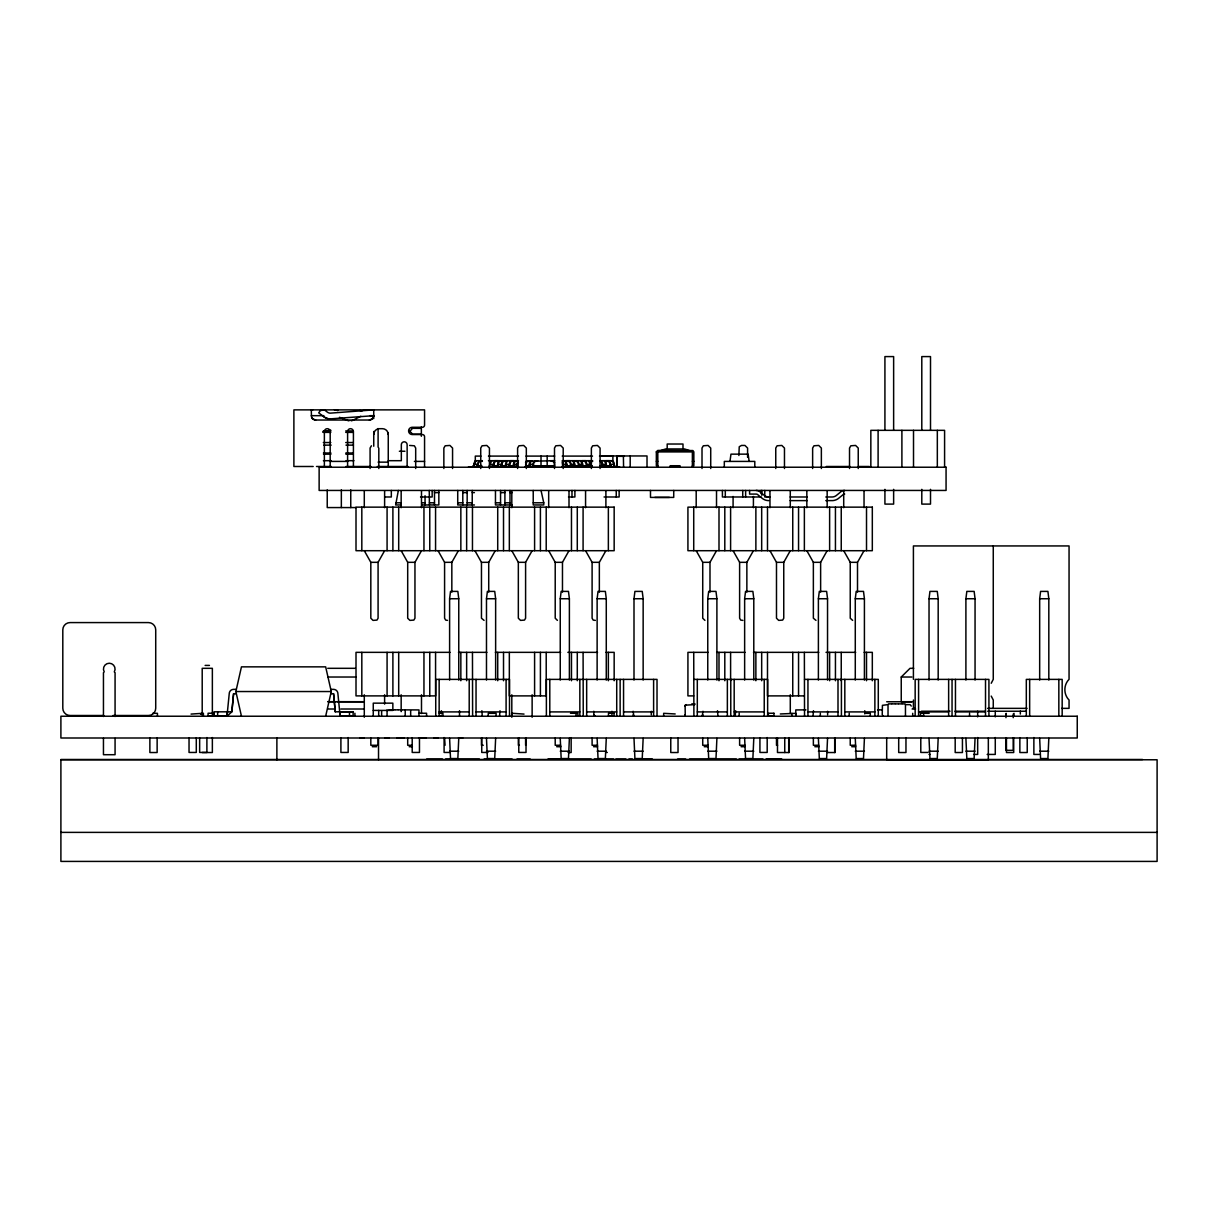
<?xml version="1.0" encoding="UTF-8"?>
<svg xmlns="http://www.w3.org/2000/svg" width="1218" height="1218" viewBox="0 0 1218 1218"><rect width="100%" height="100%" fill="white"/><g stroke="black" fill="none" stroke-linecap="round" stroke-linejoin="round"><path stroke-width="1.5" d="M217.641 716.169L217.641 711.814L214.018 711.799L214.018 716.154L226.99 716.23L229.228 693.712A4.354 4.354 0 0 1 233.582 689.358L236.368 689.358M657.811 465.733L656.335 465.733L656.35 451.726L657.811 450.432L692.935 450.553L693.849 451.908L693.849 465.733L692.372 465.733M651.28 714.768L651.28 711.282M685.247 715.803L685.11 705.176L694.732 704.613M702.969 714.768L702.238 716.032L702.969 711.282M236.368 693.712L233.582 693.712L231.892 711.814L228.192 715.133M233.582 693.712L231.816 711.814L217.641 711.83M226.99 716.23L227.446 711.814M449.609 680.04L449.609 598.738L450.523 591.4L457.846 591.4L458.76 598.738L458.76 680.04M458.76 738.352L457.846 758.555L450.523 758.555L449.609 738.352M486.484 680.04L486.484 598.738L487.398 591.4L494.721 591.4L495.635 598.738L495.635 680.04M495.635 738.352L494.721 758.555L487.398 758.555L486.484 738.352M560.25 680.04L560.25 598.738L561.163 591.4L568.471 591.4L569.385 598.738L569.385 680.04M569.385 738.352L568.471 758.555L561.163 758.555L560.25 738.352M597.125 680.04L597.125 598.738L598.038 591.4L605.361 591.4L606.275 598.738L606.275 680.04M606.275 738.352L605.361 758.555L598.038 758.555L597.125 738.352M633.999 680.04L633.999 598.738L634.913 591.4L642.236 591.4L643.15 598.738L643.15 680.04M643.15 738.352L642.236 758.555L634.913 758.555L633.999 738.352M707.765 680.04L707.765 598.738L708.678 591.4L715.986 591.4L716.9 598.738L716.9 680.04M716.9 738.352L715.986 758.555L708.678 758.555L707.765 738.352M744.64 680.04L744.64 598.738L745.553 591.4L752.876 591.4L753.79 598.738L753.79 680.04M753.79 738.352L752.876 758.555L745.553 758.555L744.64 738.352M818.389 680.04L818.389 598.738L819.318 591.4L826.626 591.4L827.54 598.738L827.54 680.04M827.54 738.352L826.626 758.555L819.318 758.555L818.389 738.352M855.28 680.04L855.28 598.738L856.193 591.4L863.501 591.4L864.415 598.738L864.415 680.04M864.415 738.352L863.501 758.555L856.193 758.555L855.28 738.352M929.03 680.04L929.03 598.738L929.943 591.4L937.266 591.4L938.18 598.738L938.18 680.04M938.18 738.352L937.266 758.555L929.943 758.555L929.03 738.352M965.904 680.04L965.904 598.738L966.833 591.4L974.141 591.4L975.055 598.738L975.055 680.04M975.055 738.352L974.141 758.555L966.833 758.555L965.904 738.352M1039.67 680.04L1039.67 598.738L1040.583 591.4L1047.906 591.4L1048.82 598.738L1048.82 680.04M1048.82 738.352L1047.906 758.555L1040.583 758.555L1039.67 738.352M373.743 434.506L374.52 431.598A5.801 5.801 0 0 1 379.544 428.69L382.452 428.69A5.801 5.801 0 0 1 388.253 434.506L388.253 466.494M401.27 710.718L401.727 709.927M684.821 706.059L686.267 704.613M729.963 461.409L730.967 454.147L748.141 454.147L749.146 461.409M400.92 504.968L395.652 504.968L398.362 490.443M241.453 716.214L235.866 691.535L241.453 666.855L325.663 666.855L331.266 691.535L325.663 716.214M312.752 409.872L311.306 409.872L311.458 416.8L312.584 418.764L315.66 420.027L369.389 420.027L372.464 418.764L373.743 415.673L329.53 418.931A11.662 11.632 -90 0 1 323.638 416.602L318.705 412.841L320.471 410.527L324.536 409.994L327.155 411.989A5.831 5.816 -90 0 0 330.108 413.161L373.728 409.872L373.743 418.581M991.224 683.268L993.264 679.324L993.264 545.938M364.289 550.703L370.82 562.32L370.82 618.211L373.012 620.388L376.986 620.099L378.082 618.211L378.082 562.32L384.614 550.703M401.164 550.703L407.695 562.32L407.695 618.211L409.903 620.388L413.861 620.099L414.957 618.211L414.957 562.32L421.489 550.703M451.832 592.131L451.832 562.32L458.379 550.703M488.722 592.131L488.722 562.32L495.254 550.703M511.804 550.703L518.335 562.32L518.335 618.211L520.528 620.388L524.501 620.099L525.597 618.211L525.597 562.32L532.129 550.703M562.472 592.131L562.472 562.32L569.004 550.703M599.347 592.131L599.347 562.32L605.894 550.703M709.987 592.131L709.987 562.32L716.519 550.703M746.862 592.131L746.862 562.32L753.409 550.703M769.959 550.703L776.49 562.32L776.49 618.211L778.683 620.388L782.656 620.099L783.753 618.211L783.753 562.32L790.284 550.703M820.627 592.131L820.627 562.32L827.159 550.703M857.502 592.131L857.502 562.32L864.034 550.703M200.559 714.357L201.183 713.581M371.414 445.788L370.089 448.057L370.089 468.519M911.871 701.705L901.244 701.705L901.244 677.025L910.029 668.317L913.713 668.317M418.962 716.23L418.962 709.927L401.59 709.85M499.547 716.23L500.004 710.718M735.185 716.23L735.642 710.718M813.015 716.23L813.472 710.718M360.817 416.251L352.9 420.24A6.425 6.41 -90 0 1 351.21 420.804M661.024 450.432L665.713 448.955L684.47 448.955L689.16 450.432M191.043 714.083L203.406 713.246L203.406 716.154M322.694 431.933L329.515 430.335A11.556 11.556 0 0 1 330.657 430.121M780.327 713.961L795.826 713.322L795.826 716.23M844.698 494.082L844.516 494.082A2.375 2.375 0 0 0 843.252 494.538L838.273 498.588A10.612 10.612 0 0 1 832.64 500.598L825.804 500.613M330.763 693.712L333.549 693.712L335.3 711.814L353.113 711.799L353.113 716.154L340.142 716.23L337.904 693.712A4.354 4.354 0 0 0 333.549 689.358L330.763 689.358M340.142 716.23L339.685 711.814L353.113 711.799M311.306 415.673L323.881 415.673M370.044 415.673L374.352 415.673M421.352 428.34L411.912 428.34A2.177 2.177 0 0 1 409.735 430.517L409.735 431.964A2.177 2.177 0 0 1 411.912 434.141L421.352 434.141M323.333 430.928L330.961 430.928M345.745 430.928L353.281 430.928M323.333 432.375L330.809 432.375M345.745 432.375L353.205 432.375M323.333 442.545L330.809 442.545M345.745 442.545L353.205 442.545M323.775 445.133L331.174 445.133M345.973 445.133L353.387 445.133M409.613 445.438L414.364 445.788L415.688 448.057L415.688 468.519M399.367 451.254L404.924 451.254M656.335 451.908L692.372 451.908L692.372 467.225M323.455 453.005L330.915 453.005M345.805 453.005L353.25 453.005M323.516 454.162L330.961 454.162M345.836 454.162L353.281 454.162M600.2 455.958L647.017 455.958L647.017 467.225M480.943 456.095L475.309 456.095L475.309 464.073M488.448 456.095L518.487 456.095M525.993 456.095L554.677 456.095M562.198 456.095L592.511 456.095M599.484 456.095L612.882 456.095L612.882 460.693L599.743 460.693M616.902 456.324L624.392 456.324M323.409 460.693L331.342 460.693M346.064 460.693L353.936 460.693M388.253 460.693L401.331 460.693L401.331 444.722A2.908 2.908 0 0 1 404.224 441.814A2.908 2.908 0 0 1 407.132 444.722L407.132 467.225M475.309 460.693L482.389 460.693M488.448 460.693L518.487 460.693M554.677 460.693L526.009 461.409L529.815 460.693M562.168 460.693L592.237 460.693M656.335 461.287L657.811 461.287M692.372 461.287L693.849 461.287M330.185 461.409L347.602 461.409M414.394 461.409L424.564 461.409M482.389 461.409L478.583 460.693M502.303 461.409L506.094 460.693M533.926 461.409L537.717 460.693M577.971 461.409L574.18 460.693M378.098 462.14L388.253 462.14M473.969 464.317A2.177 1.538 -90 0 1 472.432 466.494A2.177 1.538 -90 0 0 473.969 464.317L477.76 464.317A3.624 2.573 -90 0 1 480.334 460.693M489.012 466.205A2.177 1.538 -90 0 0 489.773 464.317L493.579 464.317A3.624 2.573 -90 0 1 496.137 460.693M496.137 466.494A2.177 1.538 -90 0 0 497.675 464.317L501.481 464.317A3.624 2.573 -90 0 1 504.039 460.693M504.039 466.494A2.177 1.538 -90 0 0 505.592 464.317L509.383 464.317A3.624 2.573 -90 0 1 511.956 460.693M511.956 466.494A2.177 1.538 -90 0 0 513.494 464.317L517.285 464.317A3.624 2.573 -90 0 1 518.046 461.744M527.759 466.494A2.177 1.538 -90 0 0 529.297 464.317L533.103 464.317A3.624 2.573 -90 0 1 535.661 460.693M562.229 461.744A3.624 2.573 -90 0 1 562.99 464.317L566.781 464.317A2.177 1.538 -90 0 0 568.319 466.494M568.319 460.693A3.624 2.573 -90 0 1 570.892 464.317L574.683 464.317A2.177 1.538 -90 0 0 576.236 466.494M576.236 460.693A3.624 2.573 -90 0 1 578.794 464.317L582.6 464.317A2.177 1.538 -90 0 0 584.138 466.494M584.138 460.693A3.624 2.573 -90 0 1 586.695 464.317L590.502 464.317A2.177 1.538 -90 0 0 592.039 466.494M599.941 460.693A3.624 2.573 -90 0 1 602.514 464.317L606.305 464.317A2.177 1.538 -90 0 0 607.843 466.494M607.843 460.693A3.624 2.573 -90 0 1 610.416 464.317L614.222 464.317A2.177 1.538 -90 0 0 615.76 466.494M477.182 465.763L480.943 465.763M492.209 465.763L497.842 465.763A2.908 2.055 -90 0 0 498.192 464.317A2.908 2.055 -90 0 1 500.248 461.409M501.588 465.763L505.348 465.763M509.094 465.763L514.727 465.763M525.993 465.763L529.754 465.763M533.499 465.763L554.677 465.763A2.908 2.055 -90 0 1 554.571 464.317A2.908 2.055 -90 0 0 552.515 461.409M565.944 465.763L592.237 465.763M599.743 465.763L611.01 465.763M313.178 466.494L293.888 466.494L293.888 409.872L424.564 409.872L424.564 425.112A2.177 2.177 0 0 1 422.387 427.29L412.217 427.29A3.624 3.624 0 0 0 408.593 430.928A3.624 3.624 0 0 0 412.217 434.552L422.387 434.552A2.177 2.177 0 0 1 424.564 436.729L424.564 467.225M316.497 466.494L331.342 466.494M346.064 466.494L370.988 466.494M377.367 466.494L407.984 466.494M489.301 466.494L518.487 466.494M525.019 466.494L531.566 466.494A2.177 1.538 -90 0 0 533.103 464.317M561.787 466.494L592.344 467.225M599.941 466.494L619.855 467.225M826.306 466.494L839.674 466.494M840.207 466.494L850.118 466.494M858.142 466.494L869.332 466.494M434.491 492.62L438.845 492.62M462.794 492.62L467.164 492.62M472.234 492.62L474.411 492.62M500.552 492.62L504.907 492.62M509.992 492.62L512.169 492.62M384.69 496.99L391.328 496.99L391.328 490.443M420.545 496.99L432.162 496.99L432.162 490.443M568.501 496.99L574.896 496.99L574.896 490.443M604.052 496.99L619.14 496.99L619.14 490.443M761.128 496.99L722.411 496.99L722.411 490.443M764.767 496.99L770.004 496.99M790.147 496.99L807.199 496.99M825.804 496.99L832.031 496.99A6.988 6.988 0 0 0 836.446 495.406L840.846 491.813A5.999 5.999 0 0 1 844.653 490.443M790.147 500.613L807.199 500.613M395.652 502.79L400.92 502.79M421.656 502.79L425.052 502.79M429.406 502.79L434.491 502.79M457.724 502.79L462.794 502.79M467.164 502.79L472.234 502.79M495.467 502.79L500.552 502.79M504.907 502.79L509.992 502.79M533.225 502.79L543.746 502.79L543.746 504.968L533.225 504.968L533.225 490.443M421.656 504.968L438.845 504.968L438.845 490.443M474.411 504.968L457.724 504.968L457.724 490.443M512.169 504.968L495.467 504.968L495.467 490.443M356.052 507.571L327.231 507.571L327.231 489.925M370.82 562.32L378.082 562.32M407.695 562.32L414.957 562.32M438.054 550.703L444.585 562.32L451.832 562.32M474.929 550.703L481.46 562.32L488.722 562.32M518.335 562.32L525.597 562.32M548.679 550.703L555.21 562.32L562.472 562.32M585.569 550.703L592.1 562.32L599.347 562.32M696.194 550.703L702.725 562.32L709.987 562.32M733.084 550.703L739.615 562.32L746.862 562.32M776.49 562.32L783.753 562.32M806.834 550.703L813.365 562.32L820.627 562.32M843.709 550.703L850.24 562.32L857.502 562.32M449.609 598.738L458.76 598.738M486.484 598.738L495.635 598.738M560.25 598.738L569.385 598.738M597.125 598.738L606.275 598.738M633.999 598.738L643.15 598.738M707.765 598.738L716.9 598.738M744.64 598.738L753.79 598.738M818.389 598.738L827.54 598.738M855.28 598.738L864.415 598.738M929.03 598.738L938.18 598.738M965.904 598.738L975.055 598.738M1039.67 598.738L1048.82 598.738M447.493 620.388L445.681 620.099L444.585 618.211L444.585 562.32M484.079 620.388L481.46 618.211L481.46 562.32M595.358 620.388L593.196 620.099L592.1 618.211L592.1 562.32M742.873 620.388L740.711 620.099L739.615 618.211L739.615 562.32M815.984 620.388L813.365 618.211L813.365 562.32M852.63 620.388L850.24 618.211L850.24 562.32M450.021 652.346L356.006 652.346L356.006 695.889L435.572 695.889L435.572 652.346M458.47 652.346L486.896 652.346M495.361 652.346L560.645 652.346M567.862 652.346L597.536 652.346M605.985 652.346L614.161 652.346L614.161 680.74M708.16 652.346L687.926 652.346L687.926 695.889L693.727 695.889M716.626 652.346L745.051 652.346M753.5 652.346L818.8 652.346M826.017 652.346L855.675 652.346M864.141 652.346L872.316 652.346L872.316 680.74M205.126 665.409L209.435 665.409M327.733 668.317L355.245 668.317M327.733 677.025L356.28 677.025M901.244 677.025L911.871 677.025M693.895 679.385L767.644 679.385L767.644 716.26M804.535 679.385L878.285 679.385L878.285 716.26M235.866 691.535L331.266 691.535M804.367 695.889L767.492 695.889L767.492 652.346M335.254 701.705L327.733 701.705L363.634 701.766M337.127 701.705L364.03 701.705M886.689 701.766L912.099 701.766M691.809 703.882L694.991 703.882M888.47 703.882L891.576 703.882M892.018 703.882L894.941 703.882M895.474 703.882L898.351 703.882M898.884 703.882L901.822 703.882M902.401 703.882L905.081 703.882M914.764 708.358L913.409 708.358L913.409 700.03M987.615 708.358L1027.063 708.358M1061.776 708.358L1069.054 708.358L1069.054 700.03C1063.466 694.397 1063.466 684.942 1069.054 679.324L1069.054 545.938L913.409 545.938L913.409 679.324M327.703 709.013L335.224 709.013M340.857 709.013L363.634 709.013M912.099 709.013L915.601 709.013M388.862 709.85L394.815 709.85M395.256 709.85L397.951 709.85M398.408 709.85L400.996 709.85M805.905 709.85L795.78 709.927L795.78 716.23M877.599 709.85L878.68 709.85M879.274 709.85L881.71 709.85M373.256 710.414L392.851 710.414L392.851 703.151L373.256 703.151L373.256 716.23M921.387 711.236L950.025 711.236M954.988 711.236L985.271 711.236M987.661 711.236L1026.013 711.236M439.15 711.906L469.204 711.906M476.04 711.906L506.094 711.906M549.79 711.906L579.844 711.906M586.665 711.906L616.719 711.906M623.555 711.906L653.609 711.906M697.305 711.906L727.359 711.906M734.18 711.906L764.234 711.906M807.945 711.906L837.999 711.906M844.82 711.906L874.874 711.906M918.585 711.906L948.639 711.906M955.46 711.906L985.514 711.906M152.722 713.322L157.442 713.322L157.442 716.23M419.129 713.246L426.574 713.246L426.574 716.154M439.211 713.246L442.91 713.246L442.91 716.154L439.211 716.154M570.481 713.246L577.895 713.322L577.895 716.23M864.75 713.322L870.307 713.322L870.307 716.23M929.167 713.322L920.504 713.246L920.504 716.154L923.64 716.154L923.609 713.322M103.667 715.499L70.065 715.499A7.262 7.262 0 0 1 62.803 708.237L62.803 629.828A7.262 7.262 0 0 1 70.065 622.581L148.474 622.581A7.262 7.262 0 0 1 155.721 629.828L155.721 708.237A7.262 7.262 0 0 1 148.474 715.499L113 715.499M359.934 738.001L364.182 738.001M384.721 738.001L388.968 738.001M396.809 738.001L404.071 738.001M418.596 738.001L425.843 738.001M433.684 738.001L437.947 738.001M458.47 738.001L462.733 738.001M412.278 745.264L407.695 745.264L407.695 738.108M445.072 745.264L444.585 738.108M483.272 745.264L481.46 745.264L481.46 738.108M519.401 745.264L518.335 745.264L518.335 738.108M560.661 745.264L555.21 745.264L555.21 738.108M597.536 745.264L592.1 745.264L592.1 738.108M708.176 745.264L702.725 745.264L702.725 738.108M745.051 745.264L739.615 745.264L739.615 738.108M777.556 745.264L776.49 745.264L776.49 738.108M818.816 745.264L813.365 745.264L813.365 738.108M855.691 745.264L850.24 745.264L850.24 738.108M372.282 746.71L376.621 746.71M409.172 746.71L412.415 746.71M556.687 746.71L560.935 746.71M593.562 746.71L597.596 746.71M704.202 746.71L708.237 746.71M741.077 746.71L744.777 746.71M814.827 746.71L819.09 746.71M851.717 746.71L855.752 746.71M449.609 751.201L458.76 751.201M486.484 751.201L495.635 751.201M560.25 751.201L569.385 751.201M597.125 751.201L606.275 751.201M633.999 751.201L643.15 751.201M707.765 751.201L716.9 751.201M744.64 751.201L753.79 751.201M818.389 751.201L827.54 751.201M855.28 751.201L864.415 751.201M929.03 751.201L938.18 751.201M965.904 751.201L975.055 751.201M1039.67 751.201L1048.82 751.201M450.295 752.45L444.098 752.45L444.098 737.545M487.946 752.45L481.749 752.45L481.749 737.925M568.227 752.45L569.293 752.45M606.229 752.45L607.295 752.45M928.055 752.45L920.793 752.45L920.793 737.925M202.203 752.526L212.358 752.526L212.358 737.545M568.456 752.526L571.151 752.526L571.151 737.621M827.433 752.526L835.106 752.526L835.106 738.001M928.999 754.429L930.187 754.429M973.624 754.429L977.673 754.429L977.673 737.529M987.159 754.429L995.273 754.429L995.273 737.529M1039.38 754.429L1033.869 754.429L1033.869 737.529M547.978 759.027L564.513 759.027M636.694 759.027L652.361 759.027M766.061 759.027L781.728 759.027M426.62 759.088L442.484 759.088M445.529 759.088L479.405 759.088M484.094 759.088L512.154 759.088M516.965 759.088L530.241 759.088M569.445 759.103L591.232 759.103M594.293 759.103L613.674 759.103M615.851 759.103L625.945 759.103M628.884 759.103L632.386 759.103M677.573 759.103L685.704 759.103M689.525 759.103L710.901 759.103M714.89 759.103L736.388 759.103M739.037 759.103L763.016 759.103M60.9 759.484L1142.575 759.484M60.9 832.381L1157.1 832.381M335.239 711.814L333.549 693.712M768.725 500.613L768.162 500.598A10.612 10.612 0 0 1 762.529 498.588L757.703 494.645A2.375 2.375 0 0 0 756.287 494.082L749.588 494.082L749.588 490.443M675.183 713.961L663.658 713.322L663.658 716.23M593.775 711.282L593.836 715.149L595.039 716.214M524.029 714.083L511.651 713.246L511.651 716.154M704.933 620.388L702.725 618.211L702.725 562.32M557.418 620.388L555.21 618.211L555.21 562.32M359.934 410.527L361.807 411.212M339.472 417.302L347.709 420.484A6.425 6.41 -90 0 0 348.987 420.834M594.856 716.169L593.775 714.768M717.95 716.23L717.493 710.718M633.132 711.282L633.847 716.032M482.298 716.23L481.856 710.718M633.558 715.803L633.132 714.768M685.003 715.484L684.821 714.768M991.224 696.087L993.264 700.03L993.264 708.358M388.024 432.923L388.253 434.506M541.036 490.443L543.746 502.79M911.262 706.059L910.196 704.659L905.461 704.613L905.461 716.214M349.49 711.814L349.49 716.169M1062.172 716.26L1062.172 679.385L1026.317 679.385L1026.317 716.26M1058.838 679.385L1058.838 716.26M1029.652 679.385L1029.652 716.26M1027.231 737.621L1027.231 752.526L1019.862 752.526L1019.862 737.621M1020.334 711.129L1020.334 714.037M1014.015 713.322L1014.015 716.23M1013.711 738.001L1013.711 752.526L1006.449 752.526L1006.449 738.001M1013.224 714.037L1013.224 717.676M1013.224 737.636L1013.224 750.334L1005.961 750.334L1005.961 737.636M1006.144 713.322L1006.144 716.23M1005.961 714.037L1005.961 717.676M995.273 711.236L995.273 716.869M988.925 716.26L988.925 679.385L915.16 679.385L915.16 716.26M988.331 738.062L988.331 759.834L886.689 759.834L886.689 738.062M985.514 679.385L985.514 716.26M977.673 711.236L977.673 716.869M969.558 713.322L969.558 716.23M962.433 738.001L962.433 752.526L955.186 752.526L955.186 738.001M955.46 679.385L955.46 716.26M952.05 679.385L952.05 716.26M948.639 679.385L948.639 716.26M944.589 467.225L944.589 430.335L870.84 430.335L870.84 467.225M937.327 430.335L937.327 467.225M930.506 430.335L930.506 356.585L921.798 356.585L921.798 430.335M930.506 489.347L930.506 504.1L921.798 504.1L921.798 489.347M918.585 679.385L918.585 716.26M913.515 430.335L913.515 467.225M912.708 713.322L912.708 716.23M905.964 737.621L905.964 752.526L898.701 752.526L898.701 738.001M901.899 430.335L901.899 467.225M893.631 430.335L893.631 356.585L884.923 356.585L884.923 430.335M893.631 489.347L893.631 504.1L884.923 504.1L884.923 489.347M888.029 716.214L888.029 704.613L882.426 705.329L882.228 714.768M882.898 715.438L882.898 716.23M878.102 430.335L878.102 467.225M874.874 679.385L874.874 716.26M866.516 507.145L866.516 550.703M866.516 652.346L866.516 680.74M864.75 710.718L864.75 713.87M864.034 490.869L864.034 507.693M858.233 468.519L858.233 448.057L855.599 445.438L850.834 445.788L849.525 448.057L849.525 468.519M849.205 713.322L849.205 716.23M844.82 679.385L844.82 716.26M843.709 490.869L843.709 507.693M841.41 679.385L841.41 716.26M841.242 507.145L841.242 550.703M841.242 652.346L841.242 680.74M837.999 679.385L837.999 716.26M835.441 507.145L835.441 550.703M835.441 652.346L835.441 680.74M834.695 738.001L834.695 752.526M829.625 507.145L829.625 550.703M829.625 652.346L829.625 680.74M827.631 711.282L827.631 714.768M827.159 490.869L827.159 507.693M821.358 468.519L821.358 448.057L818.724 445.438L813.959 445.788L812.634 448.057L812.634 468.519M820.323 713.322L820.323 716.23M807.945 679.385L807.945 716.26M806.834 490.869L806.834 507.693M804.367 507.145L804.367 550.703M804.367 652.346L804.535 716.26M798.551 507.145L798.551 550.703M798.551 652.346L798.551 695.889M792.751 507.145L792.751 550.703M792.751 652.346L792.751 695.889M791.852 713.322L791.852 716.23M790.284 490.869L790.284 507.693M790.284 694.778L790.284 713.504M789.081 737.621L789.081 752.526L777.48 752.526L777.48 738.001M788.716 738.001L788.716 752.526M784.742 738.001L784.742 752.526M784.468 468.519L784.468 448.057L781.834 445.438L777.084 445.788L775.759 448.057L775.759 468.519M769.959 490.869L769.959 507.693M767.492 507.145L767.492 550.703M767.188 737.545L767.188 752.45L759.925 752.45L759.925 737.925M764.767 490.443L764.767 496.259M764.234 679.385L764.234 716.26M761.874 490.443L761.874 495.345M761.676 507.145L761.676 550.703M761.676 652.346L761.676 680.74M761.128 490.443L761.128 493.716M755.876 507.145L755.876 550.703M755.876 652.346L755.876 680.74M754.795 467.225L754.795 461.409L724.314 461.409L724.314 467.225M753.409 496.472L753.409 507.693M747.593 457.359L747.593 448.057L744.959 445.438L741.518 445.438L739.235 446.747L738.884 455.502M745.629 490.443L745.629 496.99M742.736 490.443L742.736 496.99M739.174 713.246L739.174 716.154M734.18 679.385L734.18 716.26M733.084 496.472L733.084 507.693M730.77 679.385L730.77 716.26M730.602 507.145L730.602 550.703M730.602 652.346L730.602 680.74M727.359 679.385L727.359 716.26M725.304 490.443L725.304 496.99M724.801 507.145L724.801 550.703M724.801 652.346L724.801 680.74M719.001 507.145L719.001 550.703M719.001 652.346L719.001 680.74M716.519 490.869L716.519 507.693M710.718 468.519L710.718 448.057L708.084 445.438L703.319 445.788L702.01 448.057L702.01 468.519M697.305 679.385L697.305 716.26M696.194 490.869L696.194 507.693M693.727 507.145L693.727 550.703M693.727 652.346L693.895 716.26M682.994 448.955L682.994 444.022L667.19 444.022L667.19 448.955M680.025 467.225L680.025 465.733L670.159 465.733L670.159 467.225M678.03 738.001L678.03 752.526L670.768 752.526L670.768 738.001M673.721 490.443L673.721 497.416L650.488 497.416L650.488 490.443M669.367 497.416L654.842 497.416M657.811 451.908L657.811 467.225M657.02 716.26L657.02 679.385L546.38 679.385L546.38 716.26M653.609 679.385L653.609 716.26M630.193 455.958L630.193 467.225M623.388 455.958L623.586 467.225M623.555 679.385L623.555 716.26M620.129 679.385L620.129 716.26M617.1 456.324L617.1 467.225M616.902 455.958L616.902 467.225M616.719 679.385L616.719 716.26M616.247 490.443L616.247 496.99M611.923 711.282L611.923 714.768M609.594 460.693L605.803 460.693M608.361 507.145L608.361 550.703M608.361 652.346L608.361 680.74M605.894 490.869L605.894 507.693M600.078 468.519L600.078 448.057L597.444 445.438L592.694 445.788L591.369 448.057L591.369 468.519M589.984 460.693L592.039 461.409A2.908 2.055 -90 0 1 592.572 461.515M586.665 679.385L586.665 716.26M585.873 460.693L582.082 460.693M585.569 490.869L585.569 507.693M583.087 507.145L583.087 550.703M583.087 652.346L583.255 716.26M579.844 679.385L579.844 716.26M577.286 507.145L577.286 550.703M577.286 652.346L577.286 680.74M576.038 713.246L576.038 716.154M571.988 490.443L571.988 496.99M571.47 507.145L571.47 550.703M571.47 652.346L571.47 680.74M570.07 460.693L566.263 460.693M569.004 490.869L569.004 507.693M563.203 468.519L563.203 448.057L560.569 445.438L555.804 445.788L554.495 448.057L554.495 468.519M554.266 460.693L550.46 460.693M549.79 679.385L549.79 716.26M548.679 490.869L548.679 507.693M547.171 456.095L547.171 465.763M546.212 507.145L546.212 550.703M546.212 652.346L546.212 695.889L509.337 695.889L509.337 652.346M541.02 456.095L541.02 465.763M540.411 507.145L540.411 550.703M540.411 652.346L540.411 695.889M534.595 507.145L534.595 550.703M534.595 652.346L534.595 695.889M532.129 694.778L532.129 717.25M526.328 468.519L526.328 448.057L523.694 445.438L518.929 445.788L517.604 448.057L517.604 468.519M526.024 737.925L526.024 752.45L518.777 752.45L518.777 737.925M525.597 738.108L525.597 745.264M515.747 467.225L515.747 466.494A2.177 1.538 -90 0 0 517.285 464.317M514.011 460.693L510.205 460.693M511.804 490.869L511.804 507.693M511.804 694.778L511.804 717.25M509.992 490.443L509.992 504.968M509.505 716.26L509.505 679.385L435.739 679.385L435.739 716.26M509.337 507.145L509.337 550.703M507.845 467.225L507.845 466.494A2.177 1.538 -90 0 0 509.383 464.317M506.094 679.385L506.094 716.26M504.907 490.443L504.907 504.968M503.521 507.145L503.521 550.703M503.521 652.346L503.521 680.74M500.552 490.443L500.552 504.968M499.943 467.225L499.943 466.494A2.177 1.538 -90 0 0 501.481 464.317M498.192 460.693L494.401 460.693M497.72 507.145L497.72 550.703M497.72 652.346L497.72 680.74M496.091 716.23L496.091 713.322L488.235 713.322L488.235 716.23M489.438 468.519L489.438 448.057L486.804 445.438L482.054 445.788L480.729 448.057L480.729 468.519M476.04 679.385L476.04 716.26M472.462 507.145L472.462 550.703M472.462 652.346L472.614 716.26M472.234 490.443L472.234 504.968M469.204 679.385L469.204 716.26M468.321 467.225L480.334 466.494A2.177 1.538 -90 0 0 481.658 465.413M467.164 490.443L467.164 504.968M466.646 507.145L466.646 550.703M466.646 652.346L466.646 680.74M462.794 490.443L462.794 504.968M460.846 507.145L460.846 550.703M460.846 652.346L460.846 680.74M459.521 710.718L459.521 716.23M452.563 468.519L452.563 448.057L449.929 445.438L445.179 445.788L443.854 448.057L443.854 468.519M441.373 710.718L441.373 713.87M439.15 679.385L439.15 716.26M435.572 507.145L435.572 550.703M434.491 490.443L434.491 504.968M429.771 507.145L429.771 550.703M429.771 652.346L429.771 695.889M429.269 490.443L429.406 504.968M425.052 495.741L425.052 504.968M423.955 507.145L423.955 550.703M423.955 652.346L423.955 695.889M421.489 490.869L421.489 507.693M421.489 694.778L421.489 713.504M421.352 426.909L421.352 436.272M419.464 737.925L419.464 752.45L412.202 752.45L412.202 737.925M410.664 710.718L410.664 715.438M405.213 709.927L405.213 716.23M401.164 490.869L401.164 507.693M401.164 694.778L401.164 711.632M398.697 507.145L398.697 550.703M398.697 652.346L398.697 695.889M392.896 507.145L392.896 550.703M392.896 652.346L392.896 695.889M387.08 507.145L387.08 550.703M387.08 652.346L387.08 695.889M387.065 709.927L387.065 716.23M384.614 490.869L384.614 507.693M384.614 694.778L384.614 704.141M381.63 710.718L381.63 715.438M378.813 448.057L378.813 468.519M378.691 710.414L378.691 716.23M378.524 738.017L378.524 759.804M378.098 428.538L378.098 447.204M378.082 738.108L378.082 745.264L370.82 745.264L370.82 738.108M373.743 431.476L373.743 446.23M364.289 490.869L364.289 507.693M364.289 694.778L364.289 717.25M361.822 507.145L361.822 550.703M361.822 652.346L361.822 695.889M354.91 713.246L354.91 716.154M353.418 466.494L353.418 431.598A2.908 2.908 0 0 0 350.51 428.69A2.908 2.908 0 0 0 347.602 431.598L347.602 467.225M350.754 489.925L350.754 507.571M348.165 737.545L348.165 752.45L340.903 752.45L340.903 737.925M341.344 489.925L341.344 507.571M330.185 467.225L330.185 431.598A2.908 2.908 0 0 0 327.277 428.69A2.908 2.908 0 0 0 324.369 431.598L324.369 466.494M276.882 738.017L276.882 759.804M212.358 715.088L212.358 668.317L202.203 668.317L202.203 715.088M206.893 737.545L206.893 752.45L199.645 752.45L199.645 737.925M196.296 737.925L196.296 752.45L189.034 752.45L189.034 737.925M157.137 738.001L157.137 752.526L149.875 752.526L149.875 738.001M115.071 672.625L115.071 716.504M115.071 738.367L115.071 754.703L103.454 754.703L103.454 738.367M103.454 672.625L103.454 716.504M104.23 671.94A5.801 5.801 0 0 1 109.27 663.231A5.801 5.801 0 0 1 114.294 671.94M329.53 418.931A11.662 11.632 90 0 1 323.638 416.602M373.15 417.85A4.354 4.309 0 0 1 369.389 420.043M315.66 420.043A4.354 4.309 0 0 1 311.899 417.85M481.795 466.372A2.908 2.055 -90 0 1 480.866 467.118M480.334 461.409A2.908 2.055 -90 0 0 478.278 464.317A2.908 2.055 -90 0 1 476.223 467.225L476.223 466.494A2.177 1.538 -90 0 0 477.76 464.317M531.566 467.225A2.908 2.055 -90 0 0 533.606 464.317A2.908 2.055 -90 0 1 535.661 461.409M529.541 465.763A2.908 2.055 -90 0 0 529.815 464.317A2.908 2.055 -90 0 1 531.87 461.409M529.206 466.372A2.908 2.055 -90 0 1 528.292 467.118M527.759 461.409A2.908 2.055 -90 0 0 525.704 464.317A2.908 2.055 -90 0 1 525.643 465.063M500.476 467.118A2.908 2.055 -90 0 0 501.999 464.317A2.908 2.055 -90 0 1 504.054 461.409M497.599 466.372A2.908 2.055 -90 0 1 496.67 467.118M496.137 461.409A2.908 2.055 -90 0 0 494.082 464.317A2.908 2.055 -90 0 1 492.026 467.225L492.026 466.494A2.177 1.538 -90 0 0 493.579 464.317M507.86 467.225A2.908 2.055 -90 0 0 509.9 464.317A2.908 2.055 -90 0 1 511.956 461.409M506.109 464.317A2.908 2.055 -90 0 1 504.587 467.118M513.722 465.763A2.908 2.055 -90 0 0 514.011 464.317A2.908 2.055 -90 0 1 516.051 461.409M513.402 466.372A2.908 2.055 -90 0 1 512.489 467.118M474.563 463.571A2.908 2.055 -90 0 1 475.507 461.805M473.969 464.317A3.624 2.573 -90 0 1 476.527 460.693M568.319 461.409A2.908 2.055 -90 0 1 570.374 464.317A2.908 2.055 -90 0 0 572.43 467.225L572.43 466.494A2.177 1.538 -90 0 1 570.892 464.317M567.786 467.118A2.908 2.055 -90 0 1 566.872 466.372M566.553 465.763A2.908 2.055 -90 0 1 566.263 464.317A2.908 2.055 -90 0 0 564.756 461.515M615.227 467.118A2.908 2.055 -90 0 1 614.298 466.372M613.979 465.763A2.908 2.055 -90 0 1 613.705 464.317A2.908 2.055 -90 0 0 612.182 461.515M611.649 460.693A3.624 2.573 -90 0 1 614.222 464.317M610.416 464.317A2.177 1.538 -90 0 0 611.954 466.494L611.954 467.225A2.908 2.055 -90 0 1 609.898 464.317A2.908 2.055 -90 0 0 607.843 461.409M576.236 461.409A2.908 2.055 -90 0 1 578.276 464.317A2.908 2.055 -90 0 0 580.331 467.225L580.331 466.494A2.177 1.538 -90 0 1 578.794 464.317M575.703 467.118A2.908 2.055 -90 0 1 574.241 465.063M584.138 461.409A2.908 2.055 -90 0 1 586.193 464.317A2.908 2.055 -90 0 0 588.248 467.225L588.248 466.494A2.177 1.538 -90 0 1 586.695 464.317M583.605 467.118A2.908 2.055 -90 0 1 582.676 466.372M582.356 465.763A2.908 2.055 -90 0 1 582.082 464.317A2.908 2.055 -90 0 0 580.56 461.515M591.506 467.118A2.908 2.055 -90 0 1 590.06 465.063M607.325 467.118A2.908 2.055 -90 0 1 605.864 465.063M602.514 464.317A2.177 1.538 -90 0 0 604.052 466.494L604.052 467.225A2.908 2.055 -90 0 1 601.996 464.317A2.908 2.055 -90 0 0 599.941 461.409M604.767 461.805A2.908 2.055 -90 0 1 605.727 463.571M603.747 460.693A3.624 2.573 -90 0 1 606.305 464.317M552.515 460.693A3.624 2.573 -90 0 1 554.738 462.505M562.198 462.87A2.908 2.055 -90 0 1 562.472 464.317A2.908 2.055 -90 0 0 564.528 467.225L564.528 466.494A2.177 1.538 -90 0 1 562.99 464.317M564.223 460.693A3.624 2.573 -90 0 1 566.781 464.317M592.039 460.693A3.624 2.573 -90 0 1 592.709 460.815M588.964 461.805A2.908 2.055 -90 0 1 589.923 463.571M587.929 460.693A3.624 2.573 -90 0 1 590.502 464.317M580.027 460.693A3.624 2.573 -90 0 1 582.6 464.317M573.145 461.805A2.908 2.055 -90 0 1 574.104 463.571M572.125 460.693A3.624 2.573 -90 0 1 574.683 464.317M525.537 462.505A3.624 2.573 -90 0 1 527.759 460.693M516.28 467.118A2.908 2.055 -90 0 0 517.802 464.317A2.908 2.055 -90 0 1 518.411 462.261M513.494 464.317A3.624 2.573 -90 0 1 516.051 460.693M505.592 464.317A3.624 2.573 -90 0 1 508.15 460.693M506.703 462.261A2.908 2.055 -90 0 1 507.13 461.805M497.675 464.317A3.624 2.573 -90 0 1 500.248 460.693M489.773 464.317A3.624 2.573 -90 0 1 492.346 460.693M490.352 463.571A2.908 2.055 -90 0 1 491.311 461.805M529.297 464.317A3.624 2.573 -90 0 1 531.87 460.693M768.771 496.99A6.988 6.988 0 0 1 764.356 495.406L759.956 491.813A5.999 5.999 0 0 0 756.15 490.443M60.9 759.773L60.9 861.415L1157.1 861.415L1157.1 759.773L60.9 759.773M946.066 467.225L319.131 467.225L319.131 490.443L946.066 490.443L946.066 467.225M614.161 507.145L356.006 507.145L356.006 550.703L614.161 550.703L614.161 507.145M872.316 507.145L687.926 507.145L687.926 550.703L872.316 550.703L872.316 507.145M213.652 713.246L208.08 713.246L208.08 716.154L213.652 716.154L213.652 713.246M614.039 713.246L608.482 713.246L608.482 716.154L614.039 716.154L614.039 713.246M773.932 713.246L768.375 713.246L768.375 716.154L773.932 716.154L773.932 713.246M1077.245 716.23L60.9 716.23L60.9 738.001L1077.245 738.001L1077.245 716.23M337.843 410.481A9.135 9.12 -90 0 0 334.554 409.872A9.135 9.12 90 0 1 337.843 410.481M472.965 467.118A2.908 2.055 -90 0 0 474.411 465.063A2.908 2.055 -90 0 1 472.949 467.118"/></g></svg>
